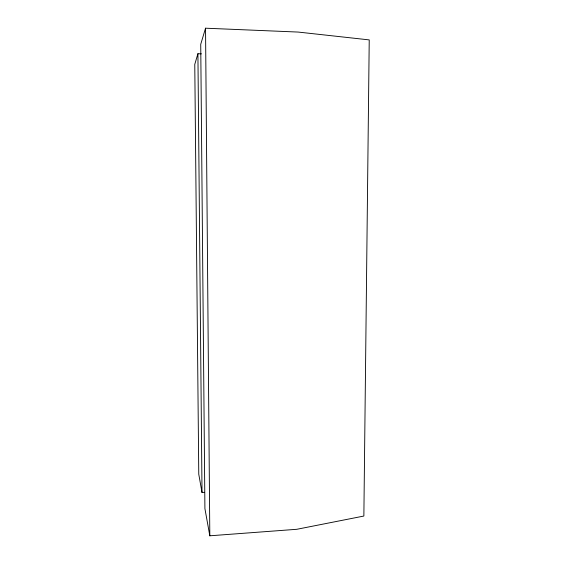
<?xml version="1.0" encoding="UTF-8"?>
<svg xmlns="http://www.w3.org/2000/svg" width="564" height="564" viewBox="0 0 564 564"><rect width="100%" height="100%" fill="white"/><g stroke="black" fill="none" stroke-linecap="round" stroke-linejoin="round"><path stroke-width="0.85" d="M201.39 53.841L197.915 53.714L194.77 64.366L198.768 474.211L202.018 492.499L204.619 492.33M205.543 28.2L200.728 44.295L204.908 508.58L209.815 535.8L296.812 529.293L363.865 516.046L369.23 39.896L298.159 32.063L205.543 28.2L209.815 535.8M197.915 53.714L202.018 492.499"/></g></svg>
